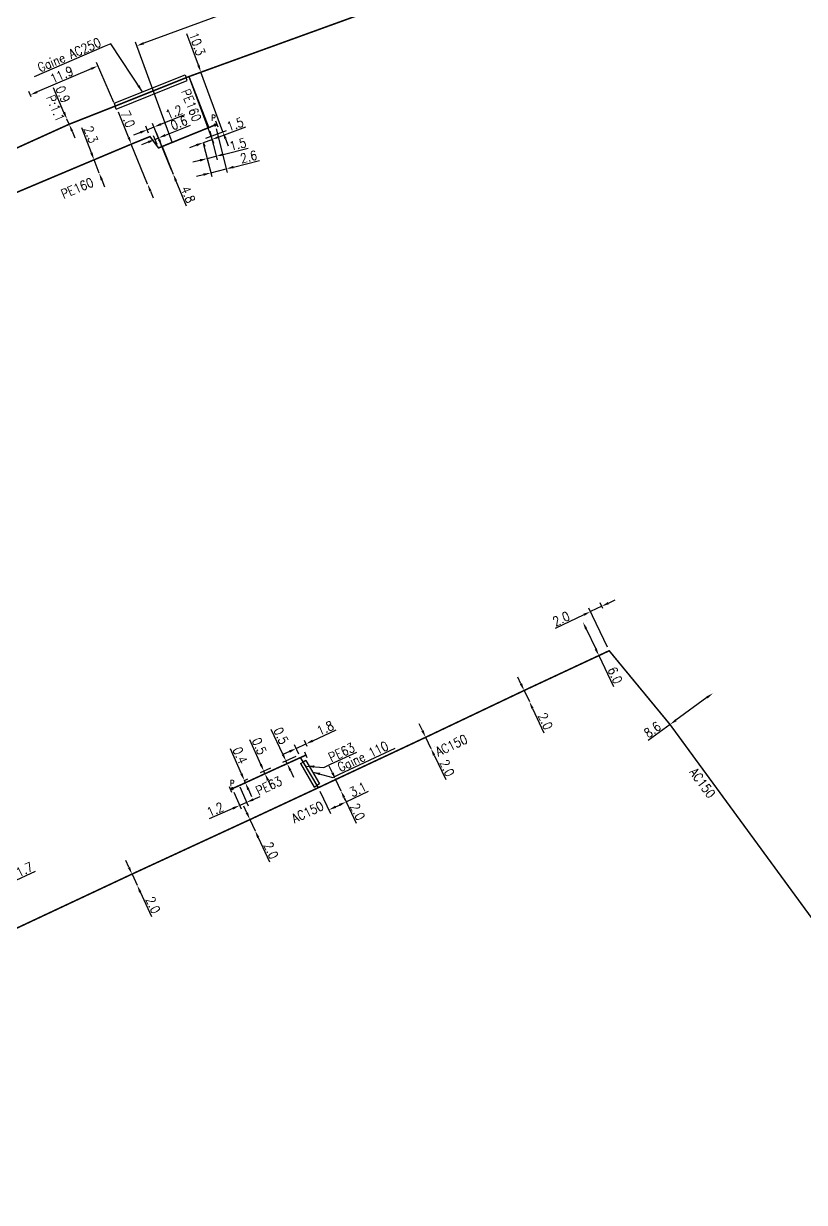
# Model space of a CAD drawing. Header units: millimetres. Extents: x 160996 to 162003, y 120996 to 122000.
# Drawn here: x 161508.6 to 161635.1, y 121580.3 to 121771.3 of the extents above; entities that cross this region are included whole.
import ezdxf
from ezdxf.enums import TextEntityAlignment as Align

# ---------------------------------------------------------------- set-up
doc = ezdxf.new("R2010")
doc.units = ezdxf.units.MM
doc.header["$PDMODE"] = 34
doc.linetypes.add('L_100_AP', pattern=[14, 10, -1.5, 1, -1.5])
doc.linetypes.add('L_100_PE', pattern=[14, 10, -1.5, 1, -1.5])
doc.layers.get('0').update_dxf_attribs({"linetype": 'CONTINUOUS'})
doc.layers.get('Defpoints').update_dxf_attribs({"linetype": 'CONTINUOUS'})
for name, color, linetype in [('L_140', 3, 'CONTINUOUS'), ('L_300', 7, 'CONTINUOUS'), ('L_340', 7, 'CONTINUOUS'), ('L_400', 7, 'CONTINUOUS')]:
    doc.layers.add(name, color=color, linetype=linetype)
doc.styles.add('G_ROMANS', font='ROMANS.SHX', dxfattribs={"width": 0.75})
doc.styles.get("Standard").update_dxf_attribs({"font": 'romans.shx', "width": 0.85})
doc.dimstyles.get("Standard").update_dxf_attribs({"dimtxt": 1.5, "dimasz": 1.2, "dimexe": 0.625, "dimexo": 0.625, "dimgap": 0.25, "dimtad": 1, "dimdec": 1, "dimzin": 0, "dimdsep": 46, "dimtxsty": 'Standard', "dimcen": -0.5, "dimadec": 0, "dimazin": 0, "dimtfac": 1, "dimtdec": 1, "dimtmove": 0, "dimatfit": 3, "dimfxl": 0, "dimtolj": 1, "dimtzin": 0, "dimarcsym": 0})

# ---------------------------------------------------------------- blocks, each defined once
blk = doc.blocks.new('L_340_07')
at = {"color": 0, "linetype": 'Continuous', "const_width": 0.25, "flags": 128}
blk.add_lwpolyline([(0, 0), (0.35, 0)], dxfattribs=at)
at = {"color": 0, "linetype": 'Continuous', "flags": 128}
blk.add_lwpolyline([(0.35, -0.5), (0.35, 0.5)], dxfattribs=at)
at = {"color": 0, "linetype": 'Continuous', "width": 0.75, "flags": 3}
for tag, p in [('DEF_LEG', (0.72, -3.47)), ('DEF_COUP', (0.72, -5.97)), ('DEF_TYPE', (0.72, -8.47))]:
    blk.add_attdef(tag, text='', height=1.2, dxfattribs=at).set_placement(p, align=Align.MIDDLE)
blk = doc.blocks.new('*D867')
at = {"layer": 'Defpoints', "color": 0, "linetype": 'Continuous', "transparency": 16777216}
for p in [(161620.3, 121662.76), (161620.3, 121662.76), (161613.35, 121657.7)]:
    blk.add_point(p, dxfattribs=at)
at = {"layer": 'L_140', "color": 0, "linetype": 'Continuous', "lineweight": -2, "transparency": 16777216}
for p, q in [((161619.93, 121663.27), (161619.93, 121663.27)), ((161619.33, 121662.06), (161614.32, 121658.4)), ((161613.35, 121657.7), (161609.82, 121655.12))]:
    blk.add_line(p, q, dxfattribs=at)
at = {"layer": 'L_140', "color": 0, "linetype": 'Continuous', "transparency": 16777216}
for points in [[(161619.21, 121662.22), (161619.45, 121661.89), (161620.3, 121662.76)], [(161614.21, 121658.56), (161614.44, 121658.24), (161613.35, 121657.7)]]:
    blk.add_solid(points, dxfattribs=at)
at = {"layer": 'L_140', "color": 0, "linetype": 'Continuous', "transparency": 16777216, "insert": (161610.51, 121656.86), "char_height": 1.5, "attachment_point": 5, "rotation": 36.1043}
blk.add_mtext('\\A1;8.6', dxfattribs=at)
blk = doc.blocks.new('*D868')
at = {"layer": 'Defpoints', "color": 0, "linetype": 'Continuous', "transparency": 16777216}
for p in [(161602.29, 121676.85), (161602.73, 121675.93), (161603.5, 121669.65)]:
    blk.add_point(p, dxfattribs=at)
at = {"layer": 'L_140', "color": 0, "linetype": 'Continuous', "lineweight": -2, "transparency": 16777216}
for p, q in [((161603.23, 121670.21), (161600.21, 121676.56)), ((161602.29, 121676.85), (161600.48, 121675.99)), ((161602.46, 121676.5), (161602.02, 121677.42)), ((161603.37, 121677.37), (161604.45, 121677.88)), ((161599.4, 121675.48), (161594.73, 121673.26))]:
    blk.add_line(p, q, dxfattribs=at)
at = {"layer": 'L_140', "color": 0, "linetype": 'Continuous', "transparency": 16777216}
for points in [[(161603.28, 121677.55), (161603.46, 121677.19), (161602.29, 121676.85)], [(161599.31, 121675.66), (161599.48, 121675.3), (161600.48, 121675.99)]]:
    blk.add_solid(points, dxfattribs=at)
at = {"layer": 'L_140', "color": 0, "linetype": 'Continuous', "transparency": 16777216, "insert": (161595.73, 121674.84), "char_height": 1.5, "attachment_point": 5, "rotation": 25.4216}
blk.add_mtext('\\A1;2.0', dxfattribs=at)
blk = doc.blocks.new('*D869')
at = {"layer": 'Defpoints', "color": 0, "linetype": 'Continuous', "transparency": 16777216}
for p in [(161599.25, 121674.28), (161599.25, 121674.28), (161603.5, 121669.65)]:
    blk.add_point(p, dxfattribs=at)
at = {"layer": 'L_140', "color": 0, "linetype": 'Continuous', "lineweight": -2, "transparency": 16777216}
for p, q in [((161599.82, 121674.55), (161599.82, 121674.55)), ((161599.77, 121673.2), (161601.32, 121669.94)), ((161602.93, 121669.38), (161601.27, 121668.59)), ((161601.83, 121668.86), (161604.22, 121663.83))]:
    blk.add_line(p, q, dxfattribs=at)
at = {"layer": 'L_140', "color": 0, "linetype": 'Continuous', "transparency": 16777216}
for points in [[(161599.95, 121673.28), (161599.59, 121673.11), (161599.25, 121674.28)], [(161601.5, 121670.03), (161601.14, 121669.86), (161601.83, 121668.86)]]:
    blk.add_solid(points, dxfattribs=at)
at = {"layer": 'L_140', "color": 0, "linetype": 'Continuous', "transparency": 16777216, "insert": (161604.46, 121665.67), "char_height": 1.5, "attachment_point": 5, "rotation": 295.4216}
blk.add_mtext('\\A1;6.0', dxfattribs=at)
blk = doc.blocks.new('*D870')
at = {"layer": 'Defpoints', "color": 0, "linetype": 'Continuous', "transparency": 16777216}
for p in [(161589.72, 121663.21), (161590.57, 121661.4), (161590.57, 121661.4)]:
    blk.add_point(p, dxfattribs=at)
at = {"layer": 'L_140', "color": 0, "linetype": 'Continuous', "lineweight": -2, "transparency": 16777216}
for p, q in [((161589.2, 121664.3), (161588.69, 121665.38)), ((161589.72, 121663.21), (161590.57, 121661.4)), ((161591.08, 121660.31), (161592.94, 121656.36))]:
    blk.add_line(p, q, dxfattribs=at)
at = {"layer": 'L_140', "color": 0, "linetype": 'Continuous', "transparency": 16777216}
for points in [[(161589.39, 121664.38), (161589.02, 121664.21), (161589.72, 121663.21)], [(161591.26, 121660.4), (161590.9, 121660.23), (161590.57, 121661.4)]]:
    blk.add_solid(points, dxfattribs=at)
at = {"layer": 'L_140', "color": 0, "linetype": 'Continuous', "transparency": 16777216, "insert": (161593.17, 121658.22), "char_height": 1.5, "attachment_point": 5, "rotation": 295.2182}
blk.add_mtext('\\A1;2.0', dxfattribs=at)
blk = doc.blocks.new('*D871')
at = {"layer": 'Defpoints', "color": 0, "linetype": 'Continuous', "transparency": 16777216}
for p in [(161573.77, 121655.62), (161574.63, 121653.81), (161574.63, 121653.81)]:
    blk.add_point(p, dxfattribs=at)
at = {"layer": 'L_140', "color": 0, "linetype": 'Continuous', "lineweight": -2, "transparency": 16777216}
for p, q in [((161573.25, 121656.7), (161572.74, 121657.79)), ((161573.77, 121655.62), (161574.63, 121653.81)), ((161574.33, 121655.89), (161574.33, 121655.89)), ((161575.19, 121654.08), (161575.19, 121654.08)), ((161575.14, 121652.73), (161577.02, 121648.78))]:
    blk.add_line(p, q, dxfattribs=at)
at = {"layer": 'L_140', "color": 0, "linetype": 'Continuous', "transparency": 16777216}
for points in [[(161573.43, 121656.79), (161573.07, 121656.62), (161573.77, 121655.62)], [(161575.32, 121652.82), (161574.96, 121652.64), (161574.63, 121653.81)]]:
    blk.add_solid(points, dxfattribs=at)
at = {"layer": 'L_140', "color": 0, "linetype": 'Continuous', "transparency": 16777216, "insert": (161577.24, 121650.64), "char_height": 1.5, "attachment_point": 5, "rotation": 295.3977}
blk.add_mtext('\\A1;2.0', dxfattribs=at)
blk = doc.blocks.new('*D872')
at = {"layer": 'Defpoints', "color": 0, "linetype": 'Continuous', "transparency": 16777216}
for p in [(161559.19, 121648.78), (161560.04, 121646.97), (161560.04, 121646.97)]:
    blk.add_point(p, dxfattribs=at)
at = {"layer": 'L_140', "color": 0, "linetype": 'Continuous', "lineweight": -2, "transparency": 16777216}
for p, q in [((161558.68, 121649.86), (161558.17, 121650.95)), ((161559.19, 121648.78), (161560.04, 121646.97)), ((161560.55, 121645.88), (161562.52, 121641.7))]:
    blk.add_line(p, q, dxfattribs=at)
at = {"layer": 'L_140', "color": 0, "linetype": 'Continuous', "transparency": 16777216}
for points in [[(161558.87, 121649.95), (161558.5, 121649.78), (161559.19, 121648.78)], [(161560.74, 121645.97), (161560.37, 121645.8), (161560.04, 121646.97)]]:
    blk.add_solid(points, dxfattribs=at)
at = {"layer": 'L_140', "color": 0, "linetype": 'Continuous', "transparency": 16777216, "insert": (161562.75, 121643.56), "char_height": 1.5, "attachment_point": 5, "rotation": 295.1456}
blk.add_mtext('\\A1;2.0', dxfattribs=at)
blk = doc.blocks.new('*D873')
at = {"layer": 'Defpoints', "color": 0, "linetype": 'Continuous', "transparency": 16777216}
for p in [(161556.39, 121647.46), (161560.89, 121645.16), (161561.02, 121644.89)]:
    blk.add_point(p, dxfattribs=at)
at = {"layer": 'L_140', "color": 0, "linetype": 'Continuous', "lineweight": -2, "transparency": 16777216}
for p, q in [((161556.65, 121646.89), (161558.35, 121643.28)), ((161560.89, 121645.16), (161564.52, 121646.87)), ((161559.17, 121644.36), (161559.8, 121644.65)), ((161560.75, 121645.45), (161560.62, 121645.73))]:
    blk.add_line(p, q, dxfattribs=at)
at = {"layer": 'L_140', "color": 0, "linetype": 'Continuous', "transparency": 16777216}
for points in [[(161559.09, 121644.54), (161559.26, 121644.18), (161558.08, 121643.85)], [(161559.72, 121644.84), (161559.89, 121644.47), (161560.89, 121645.16)]]:
    blk.add_solid(points, dxfattribs=at)
at = {"layer": 'L_140', "color": 0, "linetype": 'Continuous', "transparency": 16777216, "insert": (161562.82, 121647.18), "char_height": 1.5, "attachment_point": 5, "rotation": 25.1456}
blk.add_mtext('\\A1;3.1', dxfattribs=at)
blk = doc.blocks.new('*D874')
at = {"layer": 'Defpoints', "color": 0, "linetype": 'Continuous', "transparency": 16777216}
for p in [(161554.39, 121654.56), (161554.87, 121653.54), (161553.49, 121652.34)]:
    blk.add_point(p, dxfattribs=at)
at = {"layer": 'L_140', "color": 0, "linetype": 'Continuous', "lineweight": -2, "transparency": 16777216}
for p, q in [((161555.48, 121655.07), (161559.28, 121656.83)), ((161553.23, 121652.9), (161552.54, 121654.39)), ((161552.81, 121653.82), (161554.39, 121654.56)), ((161554.6, 121654.11), (161554.13, 121655.13)), ((161551.72, 121653.32), (161550.63, 121652.82))]:
    blk.add_line(p, q, dxfattribs=at)
at = {"layer": 'L_140', "color": 0, "linetype": 'Continuous', "transparency": 16777216}
for points in [[(161551.63, 121653.5), (161551.8, 121653.14), (161552.81, 121653.82)], [(161555.4, 121655.25), (161555.57, 121654.88), (161554.39, 121654.56)]]:
    blk.add_solid(points, dxfattribs=at)
at = {"layer": 'L_140', "color": 0, "linetype": 'Continuous', "transparency": 16777216, "insert": (161557.51, 121657.11), "char_height": 1.5, "attachment_point": 5, "rotation": 24.8596}
blk.add_mtext('\\A1;1.8', dxfattribs=at)
blk = doc.blocks.new('*D875')
at = {"layer": 'Defpoints', "color": 0, "linetype": 'Continuous', "transparency": 16777216}
for p in [(161551.14, 121651.79), (161553.28, 121652.79), (161553.49, 121652.34)]:
    blk.add_point(p, dxfattribs=at)
at = {"layer": 'L_140', "color": 0, "linetype": 'Continuous', "lineweight": -2, "transparency": 16777216}
for p, q in [((161550.63, 121652.88), (161548.76, 121656.89)), ((161552.72, 121652.53), (161550.57, 121651.53)), ((161552.93, 121652.07), (161550.79, 121651.07)), ((161551.35, 121651.34), (161551.14, 121651.79)), ((161551.86, 121650.25), (161552.37, 121649.16))]:
    blk.add_line(p, q, dxfattribs=at)
at = {"layer": 'L_140', "color": 0, "linetype": 'Continuous', "transparency": 16777216}
for points in [[(161550.81, 121652.96), (161550.45, 121652.79), (161551.14, 121651.79)], [(161552.04, 121650.33), (161551.68, 121650.16), (161551.35, 121651.34)]]:
    blk.add_solid(points, dxfattribs=at)
at = {"layer": 'L_140', "color": 0, "linetype": 'Continuous', "transparency": 16777216, "insert": (161550.34, 121655.87), "char_height": 1.5, "attachment_point": 5, "rotation": 295.055}
blk.add_mtext('\\A1;0.5', dxfattribs=at)
blk = doc.blocks.new('*D876')
at = {"layer": 'Defpoints', "color": 0, "linetype": 'Continuous', "transparency": 16777216}
for p in [(161547.56, 121650.14), (161549.19, 121650.88), (161549.7, 121650.62)]:
    blk.add_point(p, dxfattribs=at)
at = {"layer": 'L_140', "color": 0, "linetype": 'Continuous', "lineweight": -2, "transparency": 16777216}
for p, q in [((161547.07, 121651.24), (161545.27, 121655.22)), ((161548.62, 121650.62), (161546.99, 121649.89)), ((161549.13, 121650.36), (161547.18, 121649.48)), ((161547.75, 121649.73), (161547.56, 121650.14)), ((161548.24, 121648.64), (161548.73, 121647.55))]:
    blk.add_line(p, q, dxfattribs=at)
at = {"layer": 'L_140', "color": 0, "linetype": 'Continuous', "transparency": 16777216}
for points in [[(161547.25, 121651.32), (161546.88, 121651.16), (161547.56, 121650.14)], [(161548.42, 121648.72), (161548.06, 121648.56), (161547.75, 121649.73)]]:
    blk.add_solid(points, dxfattribs=at)
at = {"layer": 'L_140', "color": 0, "linetype": 'Continuous', "transparency": 16777216, "insert": (161546.83, 121654.19), "char_height": 1.5, "attachment_point": 5, "rotation": 294.3269}
blk.add_mtext('\\A1;0.5', dxfattribs=at)
blk = doc.blocks.new('*D877')
at = {"layer": 'Defpoints', "color": 0, "linetype": 'Continuous', "transparency": 16777216}
for p in [(161543.79, 121647.9), (161543.85, 121648.37), (161544.42, 121648.62)]:
    blk.add_point(p, dxfattribs=at)
at = {"layer": 'L_140', "color": 0, "linetype": 'Continuous', "lineweight": -2, "transparency": 16777216}
for p, q in [((161543.93, 121649.71), (161542.14, 121653.77)), ((161544.36, 121648.15), (161545.15, 121648.5)), ((161544.58, 121648.25), (161544.42, 121648.62)), ((161544.43, 121648.62), (161544.99, 121648.87)), ((161545.06, 121647.15), (161545.55, 121646.05))]:
    blk.add_line(p, q, dxfattribs=at)
at = {"layer": 'L_140', "color": 0, "linetype": 'Continuous', "transparency": 16777216}
for points in [[(161544.11, 121649.79), (161543.75, 121649.63), (161544.42, 121648.62)], [(161545.24, 121647.23), (161544.88, 121647.07), (161544.58, 121648.25)]]:
    blk.add_solid(points, dxfattribs=at)
at = {"layer": 'L_140', "color": 0, "linetype": 'Continuous', "transparency": 16777216, "insert": (161543.71, 121652.69), "char_height": 1.5, "attachment_point": 5, "rotation": 293.8013}
blk.add_mtext('\\A1;0.4', dxfattribs=at)
blk = doc.blocks.new('*D878')
at = {"layer": 'Defpoints', "color": 0, "linetype": 'Continuous', "transparency": 16777216}
for p in [(161543.39, 121648.17), (161542.46, 121647.31), (161544.76, 121645.07)]:
    blk.add_point(p, dxfattribs=at)
at = {"layer": 'L_340', "color": 0, "linetype": 'Continuous', "lineweight": -2, "transparency": 16777216}
for p, q in [((161542.71, 121646.74), (161543.91, 121644.02)), ((161543.65, 121647.59), (161545.01, 121644.5)), ((161545.86, 121645.56), (161546.95, 121646.04)), ((161542.56, 121644.1), (161538.73, 121642.41)), ((161544.76, 121645.07), (161543.66, 121644.59))]:
    blk.add_line(p, q, dxfattribs=at)
at = {"layer": 'L_340', "color": 0, "linetype": 'Continuous', "transparency": 16777216}
for points in [[(161542.48, 121644.29), (161542.64, 121643.92), (161543.66, 121644.59)], [(161545.78, 121645.74), (161545.94, 121645.37), (161544.76, 121645.07)]]:
    blk.add_solid(points, dxfattribs=at)
at = {"layer": 'L_340', "color": 0, "linetype": 'Continuous', "transparency": 16777216, "insert": (161539.69, 121643.93), "char_height": 1.5, "attachment_point": 5, "rotation": 23.8013}
blk.add_mtext('\\A1;1.2', dxfattribs=at)
blk = doc.blocks.new('*D879')
at = {"layer": 'Defpoints', "color": 0, "linetype": 'Continuous', "transparency": 16777216}
for p in [(161545.31, 121642.29), (161546.15, 121640.48), (161546.15, 121640.48)]:
    blk.add_point(p, dxfattribs=at)
at = {"layer": 'L_140', "color": 0, "linetype": 'Continuous', "lineweight": -2, "transparency": 16777216}
for p, q in [((161544.81, 121643.38), (161544.31, 121644.47)), ((161545.31, 121642.29), (161546.15, 121640.48)), ((161546.65, 121639.39), (161548.48, 121635.42))]:
    blk.add_line(p, q, dxfattribs=at)
at = {"layer": 'L_140', "color": 0, "linetype": 'Continuous', "transparency": 16777216}
for points in [[(161544.99, 121643.47), (161544.63, 121643.3), (161545.31, 121642.29)], [(161546.84, 121639.47), (161546.47, 121639.3), (161546.15, 121640.48)]]:
    blk.add_solid(points, dxfattribs=at)
at = {"layer": 'L_140', "color": 0, "linetype": 'Continuous', "transparency": 16777216, "insert": (161548.73, 121637.28), "char_height": 1.5, "attachment_point": 5, "rotation": 294.748}
blk.add_mtext('\\A1;2.0', dxfattribs=at)
blk = doc.blocks.new('*D880')
at = {"layer": 'Defpoints', "color": 0, "linetype": 'Continuous', "transparency": 16777216}
for p in [(161526.21, 121633.46), (161527.04, 121631.65), (161527.04, 121631.65)]:
    blk.add_point(p, dxfattribs=at)
at = {"layer": 'L_140', "color": 0, "linetype": 'Continuous', "lineweight": -2, "transparency": 16777216}
for p, q in [((161525.71, 121634.56), (161525.21, 121635.65)), ((161526.21, 121633.46), (161527.04, 121631.65)), ((161527.54, 121630.56), (161529.36, 121626.58))]:
    blk.add_line(p, q, dxfattribs=at)
at = {"layer": 'L_140', "color": 0, "linetype": 'Continuous', "transparency": 16777216}
for points in [[(161525.89, 121634.64), (161525.52, 121634.47), (161526.21, 121633.46)], [(161527.72, 121630.64), (161527.36, 121630.47), (161527.04, 121631.65)]]:
    blk.add_solid(points, dxfattribs=at)
at = {"layer": 'L_140', "color": 0, "linetype": 'Continuous', "transparency": 16777216, "insert": (161529.61, 121628.44), "char_height": 1.5, "attachment_point": 5, "rotation": 294.6117}
blk.add_mtext('\\A1;2.0', dxfattribs=at)
blk = doc.blocks.new('*D897')
at = {"layer": 'Defpoints', "color": 0, "linetype": 'Continuous', "transparency": 16777216}
for p in [(161504.16, 121630.9), (161504.16, 121630.9), (161506.57, 121629.78)]:
    blk.add_point(p, dxfattribs=at)
at = {"layer": 'L_340', "color": 0, "linetype": 'Continuous', "lineweight": -2, "transparency": 16777216}
for p, q in [((161506.77, 121632.14), (161510.56, 121633.94)), ((161504.16, 121630.9), (161505.69, 121631.63)), ((161506.3, 121630.35), (161505.42, 121632.19)), ((161503.07, 121630.38), (161501.99, 121629.86))]:
    blk.add_line(p, q, dxfattribs=at)
at = {"layer": 'L_340', "color": 0, "linetype": 'Continuous', "transparency": 16777216}
for points in [[(161502.99, 121630.56), (161503.16, 121630.2), (161504.16, 121630.9)], [(161506.69, 121632.32), (161506.86, 121631.96), (161505.69, 121631.63)]]:
    blk.add_solid(points, dxfattribs=at)
at = {"layer": 'L_340', "color": 0, "linetype": 'Continuous', "transparency": 16777216, "insert": (161508.78, 121634.2), "char_height": 1.5, "attachment_point": 5, "rotation": 25.4517}
blk.add_mtext('\\A1;1.7', dxfattribs=at)
blk = doc.blocks.new('*D905')
at = {"layer": 'Defpoints', "color": 0, "linetype": 'Continuous', "transparency": 16777216}
for p in [(161509.75, 121759.72), (161510.13, 121758.84), (161523.48, 121757.9)]:
    blk.add_point(p, dxfattribs=at)
at = {"layer": 'L_400', "color": 0, "linetype": 'Continuous', "lineweight": -2, "transparency": 16777216}
for p, q in [((161523.24, 121758.47), (161520.44, 121764.99)), ((161519.58, 121763.94), (161510.85, 121760.19)), ((161509.88, 121759.42), (161509.5, 121760.29))]:
    blk.add_line(p, q, dxfattribs=at)
at = {"layer": 'L_400', "color": 0, "linetype": 'Continuous', "transparency": 16777216}
for points in [[(161519.5, 121764.12), (161519.66, 121763.76), (161520.68, 121764.41)], [(161510.77, 121760.37), (161510.93, 121760.01), (161509.75, 121759.72)]]:
    blk.add_solid(points, dxfattribs=at)
at = {"layer": 'L_400', "color": 0, "linetype": 'Continuous', "transparency": 16777216, "insert": (161514.82, 121762.98), "char_height": 1.5, "attachment_point": 5, "rotation": 23.2514}
blk.add_mtext('\\A1;11.9', dxfattribs=at)
blk = doc.blocks.new('*D906')
at = {"layer": 'Defpoints', "color": 0, "linetype": 'Continuous', "transparency": 16777216}
for p in [(161515.67, 121755.78), (161515.67, 121755.78), (161516.02, 121754.96)]:
    blk.add_point(p, dxfattribs=at)
at = {"layer": 'L_140', "color": 0, "linetype": 'Continuous', "lineweight": -2, "transparency": 16777216}
for p, q in [((161515.19, 121756.89), (161513.49, 121760.85)), ((161516.02, 121754.96), (161515.67, 121755.78)), ((161516.5, 121753.86), (161516.97, 121752.75))]:
    blk.add_line(p, q, dxfattribs=at)
at = {"layer": 'L_140', "color": 0, "linetype": 'Continuous', "transparency": 16777216}
for points in [[(161515.38, 121756.97), (161515.01, 121756.81), (161515.67, 121755.78)], [(161516.68, 121753.93), (161516.32, 121753.78), (161516.02, 121754.96)]]:
    blk.add_solid(points, dxfattribs=at)
at = {"layer": 'L_140', "color": 0, "linetype": 'Continuous', "transparency": 16777216, "insert": (161515.02, 121759.81), "char_height": 1.5, "attachment_point": 5, "rotation": 293.3055}
blk.add_mtext('\\A1;0.9', dxfattribs=at)
blk = doc.blocks.new('*D907')
at = {"layer": 'Defpoints', "color": 0, "linetype": 'Continuous', "transparency": 16777216}
for p in [(161572.66, 121776.18), (161526.99, 121767.67), (161533, 121751.33)]:
    blk.add_point(p, dxfattribs=at)
at = {"layer": 'L_340', "color": 0, "linetype": 'Continuous', "lineweight": -2, "transparency": 16777216}
for p, q in [((161572.44, 121776.77), (161569.75, 121784.09)), ((161568.84, 121783.09), (161528.11, 121768.09)), ((161532.79, 121751.92), (161526.77, 121768.26))]:
    blk.add_line(p, q, dxfattribs=at)
at = {"layer": 'L_340', "color": 0, "linetype": 'Continuous', "transparency": 16777216}
for points in [[(161568.77, 121783.28), (161568.91, 121782.9), (161569.96, 121783.5)], [(161528.04, 121768.28), (161528.18, 121767.9), (161526.99, 121767.67)]]:
    blk.add_solid(points, dxfattribs=at)
at = {"layer": 'L_340', "color": 0, "linetype": 'Continuous', "transparency": 16777216, "insert": (161547.53, 121776.31), "char_height": 1.5, "attachment_point": 5, "rotation": 20.2185}
blk.add_mtext('\\A1;45.8', dxfattribs=at)
blk = doc.blocks.new('L_300_12')
at = {"color": 0, "linetype": 'Continuous', "const_width": 0.248, "flags": 128}
blk.add_lwpolyline([(-0.13, 0, 1), (0.13, 0, 1)], format="xyb", close=True, dxfattribs=at)
at = {"linetype": 'Continuous', "style": 'G_ROMANS', "width": 0.75}
blk.add_attdef('P', text='', height=1, dxfattribs=at).set_placement((0, 1.33), align=Align.MIDDLE_CENTER)
at = {"color": 0, "linetype": 'Continuous', "width": 0.75, "flags": 3}
for tag, p in [('DEF_LEG', (0, -5)), ('DEF_COUP', (0, -7.5)), ('DEF_TYPE', (0, -10))]:
    blk.add_attdef(tag, text='', height=1.2, dxfattribs=at).set_placement(p, align=Align.MIDDLE)
blk = doc.blocks.new('*D1819')
at = {"layer": 'Defpoints', "color": 0, "linetype": 'Continuous', "transparency": 16777216}
for p in [(161535.43, 121762.69), (161540.93, 121753.74), (161537.58, 121752.51)]:
    blk.add_point(p, dxfattribs=at)
at = {"layer": 'L_140', "color": 0, "linetype": 'Continuous', "lineweight": -2, "transparency": 16777216}
for p, q in [((161536.96, 121764.53), (161535.09, 121769.6)), ((161536.01, 121762.91), (161537.96, 121763.62)), ((161540.93, 121753.74), (161537.37, 121763.41)), ((161538.16, 121752.72), (161541.52, 121753.96)), ((161541.35, 121752.62), (161541.76, 121751.49))]:
    blk.add_line(p, q, dxfattribs=at)
at = {"layer": 'L_140', "color": 0, "linetype": 'Continuous', "transparency": 16777216}
for points in [[(161537.15, 121764.6), (161536.77, 121764.46), (161537.37, 121763.41)], [(161541.54, 121752.68), (161541.16, 121752.55), (161540.93, 121753.74)]]:
    blk.add_solid(points, dxfattribs=at)
at = {"layer": 'L_140', "color": 0, "linetype": 'Continuous', "transparency": 16777216, "insert": (161536.76, 121767.98), "char_height": 1.5, "attachment_point": 5, "rotation": 290.2185}
blk.add_mtext('\\A1;10.3', dxfattribs=at)
blk = doc.blocks.new('*D1820')
at = {"layer": 'Defpoints', "color": 0, "linetype": 'Continuous', "transparency": 16777216}
for p in [(161535.43, 121762.69), (161537.58, 121752.51), (161537.77, 121751.99)]:
    blk.add_point(p, dxfattribs=at)
at = {"layer": 'L_140', "color": 0, "linetype": 'Continuous', "lineweight": -2, "transparency": 16777216}
for p, q in [((161535.64, 121762.1), (161539.39, 121751.92)), ((161540.3, 121752.92), (161544.66, 121754.52)), ((161536.64, 121751.57), (161535.52, 121751.16)), ((161537.77, 121751.99), (161539.18, 121752.5)), ((161537.79, 121751.92), (161537.99, 121751.4))]:
    blk.add_line(p, q, dxfattribs=at)
at = {"layer": 'L_140', "color": 0, "linetype": 'Continuous', "transparency": 16777216}
for points in [[(161540.24, 121753.11), (161540.37, 121752.73), (161539.18, 121752.5)], [(161536.57, 121751.76), (161536.71, 121751.38), (161537.77, 121751.99)]]:
    blk.add_solid(points, dxfattribs=at)
at = {"layer": 'L_140', "color": 0, "linetype": 'Continuous', "transparency": 16777216, "insert": (161542.91, 121754.95), "char_height": 1.5, "attachment_point": 5, "rotation": 20.2185}
blk.add_mtext('\\A1;1.5', dxfattribs=at)
blk = doc.blocks.new('*D1858')
at = {"layer": 'Defpoints', "color": 0, "linetype": 'Continuous', "transparency": 16777216}
for p in [(161520.06, 121749.2), (161520.89, 121747.06), (161520.89, 121747.06)]:
    blk.add_point(p, dxfattribs=at)
at = {"layer": 'L_140', "color": 0, "linetype": 'Continuous', "lineweight": -2, "transparency": 16777216}
for p, q in [((161519.63, 121750.32), (161518.06, 121754.4)), ((161520.89, 121747.06), (161520.06, 121749.2)), ((161521.32, 121745.94), (161521.75, 121744.82))]:
    blk.add_line(p, q, dxfattribs=at)
at = {"layer": 'L_140', "color": 0, "linetype": 'Continuous', "transparency": 16777216}
for points in [[(161519.82, 121750.4), (161519.44, 121750.25), (161520.06, 121749.2)], [(161521.51, 121746.01), (161521.13, 121745.87), (161520.89, 121747.06)]]:
    blk.add_solid(points, dxfattribs=at)
at = {"layer": 'L_140', "color": 0, "linetype": 'Continuous', "transparency": 16777216, "insert": (161519.56, 121753.28), "char_height": 1.5, "attachment_point": 5, "rotation": 291.0672}
blk.add_mtext('\\A1;2.3', dxfattribs=at)
blk = doc.blocks.new('*D1859')
at = {"layer": 'Defpoints', "color": 0, "linetype": 'Continuous', "transparency": 16777216}
for p in [(161526.1, 121751.74), (161528.74, 121745.26), (161528.74, 121745.26)]:
    blk.add_point(p, dxfattribs=at)
at = {"layer": 'L_140', "color": 0, "linetype": 'Continuous', "lineweight": -2, "transparency": 16777216}
for p, q in [((161525.65, 121752.85), (161524.01, 121756.9)), ((161528.74, 121745.26), (161526.1, 121751.74)), ((161529.19, 121744.14), (161529.64, 121743.03))]:
    blk.add_line(p, q, dxfattribs=at)
at = {"layer": 'L_140', "color": 0, "linetype": 'Continuous', "transparency": 16777216}
for points in [[(161525.84, 121752.93), (161525.47, 121752.78), (161526.1, 121751.74)], [(161529.37, 121744.22), (161529, 121744.07), (161528.74, 121745.26)]]:
    blk.add_solid(points, dxfattribs=at)
at = {"layer": 'L_140', "color": 0, "linetype": 'Continuous', "transparency": 16777216, "insert": (161525.53, 121755.81), "char_height": 1.5, "attachment_point": 5, "rotation": 292.1111}
blk.add_mtext('\\A1;7.0', dxfattribs=at)
blk = doc.blocks.new('*D1860')
at = {"layer": 'Defpoints', "color": 0, "linetype": 'Continuous', "transparency": 16777216}
for p in [(161529.12, 121752.97), (161529.78, 121754.52), (161532.86, 121746.93)]:
    blk.add_point(p, dxfattribs=at)
at = {"layer": 'L_140', "color": 0, "linetype": 'Continuous', "lineweight": -2, "transparency": 16777216}
for p, q in [((161532.63, 121747.51), (161529.54, 121755.1)), ((161530.89, 121754.98), (161534.77, 121756.55)), ((161527.56, 121753.62), (161526.44, 121753.17)), ((161528.88, 121753.54), (161528.43, 121754.65)), ((161528.67, 121754.07), (161529.78, 121754.52))]:
    blk.add_line(p, q, dxfattribs=at)
at = {"layer": 'L_140', "color": 0, "linetype": 'Continuous', "transparency": 16777216}
for points in [[(161530.82, 121755.16), (161530.97, 121754.79), (161529.78, 121754.52)], [(161527.48, 121753.81), (161527.63, 121753.44), (161528.67, 121754.07)]]:
    blk.add_solid(points, dxfattribs=at)
at = {"layer": 'L_140', "color": 0, "linetype": 'Continuous', "transparency": 16777216, "insert": (161533.01, 121756.92), "char_height": 1.5, "attachment_point": 5, "rotation": 22.1111}
blk.add_mtext('\\A1;1.2', dxfattribs=at)
blk = doc.blocks.new('*D1861')
at = {"layer": 'Defpoints', "color": 0, "linetype": 'Continuous', "transparency": 16777216}
for p in [(161530.5, 121752.74), (161530.51, 121751.12), (161532.86, 121746.93)]:
    blk.add_point(p, dxfattribs=at)
at = {"layer": 'L_140', "color": 0, "linetype": 'Continuous', "lineweight": -2, "transparency": 16777216}
for p, q in [((161531.62, 121753.19), (161535.67, 121754.84)), ((161530.28, 121751.7), (161529.71, 121753.09)), ((161532.63, 121747.51), (161530.27, 121753.32)), ((161528.84, 121752.06), (161527.73, 121751.61)), ((161529.95, 121752.51), (161530.5, 121752.74))]:
    blk.add_line(p, q, dxfattribs=at)
at = {"layer": 'L_140', "color": 0, "linetype": 'Continuous', "transparency": 16777216}
for points in [[(161531.54, 121753.38), (161531.69, 121753.01), (161530.5, 121752.74)], [(161528.76, 121752.25), (161528.91, 121751.88), (161529.95, 121752.51)]]:
    blk.add_solid(points, dxfattribs=at)
at = {"layer": 'L_140', "color": 0, "linetype": 'Continuous', "transparency": 16777216, "insert": (161533.82, 121755.17), "char_height": 1.5, "attachment_point": 5, "rotation": 22.1111}
blk.add_mtext('\\A1;0.6', dxfattribs=at)
blk = doc.blocks.new('*D1862')
at = {"layer": 'Defpoints', "color": 0, "linetype": 'Continuous', "transparency": 16777216}
for p in [(161531.07, 121751.35), (161532.88, 121746.9), (161532.88, 121746.9)]:
    blk.add_point(p, dxfattribs=at)
at = {"layer": 'L_140', "color": 0, "linetype": 'Continuous', "lineweight": -2, "transparency": 16777216}
for p, q in [((161530.62, 121752.46), (161530.17, 121753.57)), ((161531.07, 121751.35), (161532.88, 121746.9)), ((161533.33, 121745.79), (161534.97, 121741.74))]:
    blk.add_line(p, q, dxfattribs=at)
at = {"layer": 'L_140', "color": 0, "linetype": 'Continuous', "transparency": 16777216}
for points in [[(161530.8, 121752.53), (161530.43, 121752.38), (161531.07, 121751.35)], [(161533.51, 121745.86), (161533.14, 121745.71), (161532.88, 121746.9)]]:
    blk.add_solid(points, dxfattribs=at)
at = {"layer": 'L_140', "color": 0, "linetype": 'Continuous', "transparency": 16777216, "insert": (161535.3, 121743.58), "char_height": 1.5, "attachment_point": 5, "rotation": 292.1111}
blk.add_mtext('\\A1;4.8', dxfattribs=at)
blk = doc.blocks.new('*D1863')
at = {"layer": 'Defpoints', "color": 0, "linetype": 'Continuous', "transparency": 16777216}
for p in [(161538.64, 121754.42), (161537.58, 121752.51), (161538.37, 121749.4)]:
    blk.add_point(p, dxfattribs=at)
at = {"layer": 'L_140', "color": 0, "linetype": 'Continuous', "lineweight": -2, "transparency": 16777216}
for p, q in [((161538.79, 121753.82), (161539.98, 121749.17)), ((161537.73, 121751.9), (161538.53, 121748.79)), ((161540.99, 121750.07), (161545.05, 121751.11)), ((161537.21, 121749.1), (161536.05, 121748.8)), ((161538.37, 121749.4), (161539.83, 121749.77))]:
    blk.add_line(p, q, dxfattribs=at)
at = {"layer": 'L_140', "color": 0, "linetype": 'Continuous', "transparency": 16777216}
for points in [[(161537.16, 121749.3), (161537.26, 121748.91), (161538.37, 121749.4)], [(161540.94, 121750.26), (161541.04, 121749.88), (161539.83, 121749.77)]]:
    blk.add_solid(points, dxfattribs=at)
at = {"layer": 'L_140', "color": 0, "linetype": 'Continuous', "transparency": 16777216, "insert": (161543.35, 121751.71), "char_height": 1.5, "attachment_point": 5, "rotation": 14.3584}
blk.add_mtext('\\A1;1.5', dxfattribs=at)
blk = doc.blocks.new('*D1864')
at = {"layer": 'Defpoints', "color": 0, "linetype": 'Continuous', "transparency": 16777216}
for p in [(161539.66, 121754.84), (161537.58, 121752.51), (161538.97, 121747.09)]:
    blk.add_point(p, dxfattribs=at)
at = {"layer": 'L_340', "color": 0, "linetype": 'Continuous', "lineweight": -2, "transparency": 16777216}
for p, q in [((161539.82, 121754.23), (161541.64, 121747.13)), ((161537.73, 121751.9), (161539.12, 121746.48)), ((161542.65, 121748.03), (161546.88, 121749.11)), ((161538.97, 121747.09), (161541.48, 121747.73)), ((161537.8, 121746.79), (161536.64, 121746.49))]:
    blk.add_line(p, q, dxfattribs=at)
at = {"layer": 'L_340', "color": 0, "linetype": 'Continuous', "transparency": 16777216}
for points in [[(161542.6, 121748.22), (161542.7, 121747.84), (161541.48, 121747.73)], [(161537.75, 121746.98), (161537.85, 121746.6), (161538.97, 121747.09)]]:
    blk.add_solid(points, dxfattribs=at)
at = {"layer": 'L_340', "color": 0, "linetype": 'Continuous', "transparency": 16777216, "insert": (161545.1, 121749.69), "char_height": 1.5, "attachment_point": 5, "rotation": 14.3584}
blk.add_mtext('\\A1;2.6', dxfattribs=at)

msp = doc.modelspace()

# ---------------------------------------------------------------- linework, layer by layer
at = {"layer": 'L_140', "linetype": 'L_100_PE', "const_width": 0.25, "flags": 128}
for points in [[(161572.66, 121776.18), (161535.43, 121762.69), (161523.48, 121757.9), (161516.02, 121754.96), (161506.85, 121750.8), (161490, 121743.84), (161489.61, 121744), (161484.08, 121741.68), (161477.11, 121738.72), (161462.43, 121732.46), (161447.34, 121725.1), (161446.34, 121724)], [(161538.64, 121754.42), (161535.43, 121762.69)], [(161542.46, 121647.31), (161543.79, 121647.9), (161549.7, 121650.62), (161553.49, 121652.34), (161554.07, 121652.6)], [(161556.39, 121647.46), (161553.49, 121652.34)]]:
    msp.add_lwpolyline(points, dxfattribs=at)
at = {"layer": 'L_140', "linetype": 'L_100_PE', "flags": 128}
msp.add_lwpolyline([(161539.66, 121754.84, 0.25, 0.25, 0), (161538.64, 121754.42, 0.25, 0.25, 0), (161531.07, 121751.35, 0.25, 0.25, 0), (161530.51, 121751.12, 0.25, 0.25, 0), (161529.12, 121752.97, 0.25, 0.25, 0), (161526.1, 121751.74, 0.25, 0.25, 0), (161520.06, 121749.2, 0.25, 0.25, 0), (161505.85, 121743.21, 0.25, 0.25, 0), (161493.05, 121737.68, 0.25, 0.25, 0), (161491.86, 121737.6, 0.25, 0.25, 0), (161491.21, 121736.04, 0.25, 0.25, 0), (161484.74, 121733.31, 0.25, 0.25, 0), (161483.03, 121732.6, 0.25, 0.25, 0), (161483.03, 121732.6, 0.25, 0.25, 0), (161481.3, 121731.93, 0.25, 0.25, 0), (161455.9, 121720.35, 0.25, 0.25, 0), (161451.57, 121718.24, 0.25, 0.25, 0), (161451.25, 121717.75, 0.25, 0.25, 0), (161448.14, 121716.13, 0.25, 0.25, 0), (161437.86, 121711.2, 0.25, 0.25, 0), (161424.22, 121703.42, 0.25, 0.25, 0), (161412.95, 121694.33, 0.25, 0.25, 0), (161395.35, 121679.28, 0.25, 0.25, 0), (161380.75, 121666.93, 0.25, 0.25, 0), (161366.06, 121653.37, 0.25, 0.25, 0), (161361.84, 121650.72, 0, 0, 0)], format="xyseb", dxfattribs=at)
at = {"layer": 'L_140', "linetype": 'L_100_AP', "const_width": 0.25, "flags": 128}
msp.add_lwpolyline([(161392.59, 121567.76), (161394.53, 121568.41), (161395.02, 121568.17), (161400.72, 121571.45), (161432.47, 121590.05), (161432.47, 121590.05), (161441.1, 121594.99), (161448.49, 121599.19), (161459.69, 121605.52), (161470.74, 121611.73), (161482.91, 121617.8), (161484.72, 121613.98), (161485.46, 121614.33), (161490.12, 121616.52), (161498.58, 121620.49), (161526.21, 121633.46), (161545.31, 121642.29), (161545.31, 121642.29), (161556.39, 121647.46), (161559.19, 121648.78), (161559.19, 121648.78), (161573.77, 121655.62), (161589.72, 121663.21), (161603.5, 121669.65), (161613.35, 121657.7), (161645.44, 121613.85), (161645.44, 121613.85), (161658.19, 121596.48), (161664.26, 121588.2), (161665.77, 121586.83)], dxfattribs=at)
at = {"layer": 'L_400', "color": 7, "linetype": 'CONTINUOUS'}
for p, q in [((161523.3, 121758.36), (161534.8, 121762.98)), ((161534.8, 121762.98), (161534.98, 121762.51)), ((161535.17, 121762.05), (161534.98, 121762.51)), ((161523.67, 121757.43), (161535.17, 121762.05)), ((161523.3, 121758.36), (161523.48, 121757.9)), ((161523.67, 121757.43), (161523.48, 121757.9)), ((161553.49, 121651.37), (161553.92, 121651.62)), ((161554.35, 121651.88), (161553.92, 121651.62)), ((161554.35, 121651.88), (161556.6, 121648.08)), ((161553.49, 121651.37), (161555.74, 121647.57)), ((161555.74, 121647.57), (161556.17, 121647.82)), ((161556.6, 121648.08), (161556.17, 121647.82))]:
    msp.add_line(p, q, dxfattribs=at)

# ---------------------------------------------------------------- block references
at = {"layer": 'L_300'}
ref = msp.add_blockref('L_300_12', (161539.66, 121754.84), dxfattribs=dict(at, rotation=22.11114056641044))
ref.add_attrib('P', 'P', dxfattribs={"layer": '0', "linetype": 'Continuous', "height": 1, "style": 'G_ROMANS', "width": 0.75}).set_placement((161539.4, 121756), align=Align.MIDDLE_CENTER)
at = {"layer": 'L_300', "ltscale": 0.5}
ref = msp.add_blockref('L_300_12', (161542.46, 121647.31), dxfattribs=dict(at, rotation=29.19843155418175))
ref.add_attrib('P', 'P', dxfattribs={"layer": '0', "linetype": 'Continuous', "height": 1, "style": 'G_ROMANS', "width": 0.75}).set_placement((161542.44, 121648.19), align=Align.MIDDLE_CENTER)
at = {"layer": 'L_340'}
for p, rotation in [((161539.66, 121754.84), 22.11114056708359), ((161554.07, 121652.6), 24.37565836898218), ((161542.46, 121647.31), 203.8013345145923)]:
    msp.add_blockref('L_340_07', p, dxfattribs=dict(at, rotation=rotation))

# ---------------------------------------------------------------- texts
at = {"layer": 'L_140', "linetype": 'Continuous', "width": 0.85}
for s, rotation, p in [('PE160', 291.2127, (161534.12, 121760.32)), ('P:1.1', 293.1974, (161512.27, 121759.31)), ('PE160', 22.8522, (161515.11, 121742.86)), ('AC150', 25.2315, (161575.81, 121652.49)), ('AC150', 306.2482, (161616.4, 121649.96)), ('PE63', 25.2315, (161546.73, 121646.14)), ('AC150', 25.2315, (161552.52, 121641.68))]:
    msp.add_text(s, height=1.5, rotation=rotation, dxfattribs=at).set_placement(p)
at = {"layer": 'L_140', "linetype": 'Continuous', "insert": (161558.5, 121651.58), "char_height": 1.5, "attachment_point": 7, "rotation": 25.141}
msp.add_mtext('\\A1;PE63', dxfattribs=at)
at = {"layer": 'L_400', "linetype": 'Continuous', "char_height": 1.5}
for s, insert, attachment_point, rotation in [('\\A1;Gaine AC250', (161521.35, 121767.67), 9, 23.2514), ('\\A1;Gaine 110', (161559.94, 121649.97), 7, 25.141)]:
    msp.add_mtext(s, dxfattribs=dict(at, insert=insert, attachment_point=attachment_point, rotation=rotation))

# ---------------------------------------------------------------- dimensions: what is measured, and where the dimension line sits
at = {"layer": 'L_140', "linetype": 'Continuous'}
for base, p1, p2, angle, override, picture, middle in [((161540.93, 121753.74), (161535.43, 121762.69), (161537.58, 121752.51), 110.2185, {"dimatfit": 0}, '*D1819', (161535.82, 121767.63)), ((161537.77, 121751.99), (161535.43, 121762.69), (161537.58, 121752.51), 20.2185, {"dimatfit": 0}, '*D1820', (161543.26, 121754.01)), ((161515.67, 121755.78), (161516.02, 121754.96), (161515.67, 121755.78), 293.3055, {"dimscale": 1, "dimlfac": 1, "dimlunit": 2}, '*D906', (161514.1, 121759.42)), ((161528.74, 121745.26), (161526.1, 121751.74), (161528.74, 121745.26), 112.1111, {"dimatfit": 0}, '*D1859', (161524.6, 121755.43)), ((161529.78, 121754.52), (161529.12, 121752.97), (161532.86, 121746.93), 202.1111, {"dimatfit": 0}, '*D1860', (161533.39, 121755.99)), ((161520.89, 121747.06), (161520.06, 121749.2), (161520.89, 121747.06), 111.0672, {"dimatfit": 0}, '*D1858', (161518.63, 121752.92)), ((161530.5, 121752.74), (161530.51, 121751.12), (161532.86, 121746.93), 202.1111, {"dimatfit": 0}, '*D1861', (161534.2, 121754.24)), ((161532.88, 121746.9), (161531.07, 121751.35), (161532.88, 121746.9), 112.1111, {"dimscale": 1, "dimlfac": 1, "dimlunit": 2, "dimatfit": 0}, '*D1862', (161534.38, 121743.21)), ((161538.37, 121749.4), (161538.64, 121754.42), (161537.58, 121752.51), 14.3584, {"dimatfit": 0}, '*D1863', (161543.6, 121750.74)), ((161546.15, 121640.48), (161545.31, 121642.29), (161546.15, 121640.48), 114.748, {"dimscale": 1, "dimlfac": 1, "dimlunit": 2}, '*D879', (161547.82, 121636.86))]:
    dim = msp.add_linear_dim(base=base, p1=p1, p2=p2, angle=angle, dimstyle='Standard', override=override, dxfattribs=at)
    dim.commit()
    dim.dimension.update_dxf_attribs({"geometry": picture, "text_midpoint": middle, "dimtype": 160})
for base, p1, p2, angle, picture, middle in [((161602.29, 121676.85), (161603.5, 121669.65), (161602.73, 121675.93), 205.4216, '*D868', (161596.16, 121673.94)), ((161599.25, 121674.28), (161603.5, 121669.65), (161599.25, 121674.28), 295.4216, '*D869', (161603.55, 121665.24)), ((161590.57, 121661.4), (161589.72, 121663.21), (161590.57, 121661.4), 115.2182, '*D870', (161592.27, 121657.79)), ((161620.3, 121662.76), (161613.35, 121657.7), (161620.3, 121662.76), 216.1043, '*D867', (161611.1, 121656.05)), ((161551.14, 121651.79), (161553.49, 121652.34), (161553.28, 121652.79), 295.055, '*D875', (161549.43, 121655.45)), ((161554.39, 121654.56), (161553.49, 121652.34), (161554.87, 121653.54), 204.8596, '*D874', (161557.93, 121656.2)), ((161574.63, 121653.81), (161573.77, 121655.62), (161574.63, 121653.81), 115.3977, '*D871', (161576.33, 121650.21)), ((161547.56, 121650.14), (161549.7, 121650.62), (161549.19, 121650.88), 294.3269, '*D876', (161545.92, 121653.78)), ((161544.42, 121648.62), (161543.79, 121647.9), (161543.85, 121648.37), 293.8013, '*D877', (161542.8, 121652.29)), ((161560.04, 121646.97), (161559.19, 121648.78), (161560.04, 121646.97), 115.1456, '*D872', (161561.84, 121643.13)), ((161560.89, 121645.16), (161556.39, 121647.46), (161561.02, 121644.89), 205.1456, '*D873', (161563.25, 121646.27)), ((161527.04, 121631.65), (161526.21, 121633.46), (161527.04, 121631.65), 114.6117, '*D880', (161528.7, 121628.02))]:
    dim = msp.add_linear_dim(base=base, p1=p1, p2=p2, angle=angle, dimstyle='Standard', dxfattribs=at)
    dim.commit()
    dim.dimension.update_dxf_attribs({"geometry": picture, "text_midpoint": middle, "dimtype": 160})
at = {"layer": 'L_340', "linetype": 'Continuous'}
for base, p1, p2, angle, picture, middle in [((161526.99, 121767.67), (161572.66, 121776.18), (161533, 121751.33), 20.2185, '*D907', (161547.87, 121775.37)), ((161544.76, 121645.07), (161542.46, 121647.31), (161543.39, 121648.17), 203.8013, '*D878', (161540.1, 121643.02)), ((161504.16, 121630.9), (161506.57, 121629.78), (161504.16, 121630.9), 25.4517, '*D897', (161509.21, 121633.3))]:
    dim = msp.add_linear_dim(base=base, p1=p1, p2=p2, angle=angle, dimstyle='Standard', dxfattribs=at)
    dim.commit()
    dim.dimension.update_dxf_attribs({"geometry": picture, "text_midpoint": middle, "dimtype": 160})
dim = msp.add_linear_dim(base=(161538.97, 121747.09), p1=(161539.66, 121754.84), p2=(161537.58, 121752.51), angle=14.3584, dimstyle='Standard', override={"dimatfit": 0}, dxfattribs=at)
dim.commit()
dim.dimension.update_dxf_attribs({"geometry": '*D1864', "text_midpoint": (161545.35, 121748.72), "dimtype": 160})
at = {"layer": 'L_400', "linetype": 'Continuous'}
dim = msp.add_linear_dim(base=(161509.75, 121759.72), p1=(161523.48, 121757.9), p2=(161510.13, 121758.84), angle=23.2514, dimstyle='Standard', dxfattribs=at)
dim.commit()
dim.dimension.update_dxf_attribs({"geometry": '*D905', "text_midpoint": (161515.22, 121762.06), "dimtype": 160})

# ---------------------------------------------------------------- leaders
at = {"layer": 'L_140', "linetype": 'Continuous', "annotation_type": 0, "has_hookline": 1, "hookline_direction": 0, "text_width": 4.43, "horizontal_direction": (0.905265, 0.424847, 0)}
msp.add_leader([(161554.53, 121650.97), (161557.29, 121650.74), (161558.38, 121651.25)], dimstyle='Standard', dxfattribs=at)
at = {"layer": 'L_400', "linetype": 'Continuous', "annotation_type": 0, "has_hookline": 1}
for points, hookline_direction, text_width, horizontal_direction in [([(161527.9, 121760.21), (161522.78, 121768.01), (161521.68, 121767.54)], 1, 12.08, (0.918781, 0.394767, 0)), ([(161555.48, 121649.98), (161558.73, 121649.13), (161559.82, 121649.64)], 0, 9.71, (0.905265, 0.424847, 0))]:
    msp.add_leader(points, dimstyle='Standard', dxfattribs=dict(at, hookline_direction=hookline_direction, text_width=text_width, horizontal_direction=horizontal_direction))

doc.saveas('drawing.dxf')
